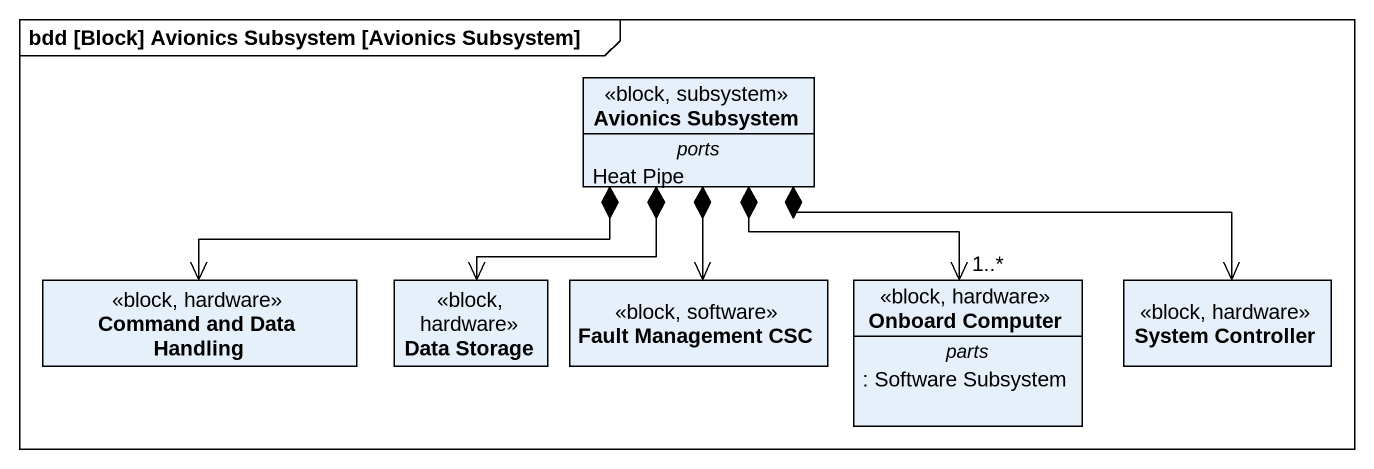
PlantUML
@startuml
mainframe bdd [Block] Avionics Subsystem [Avionics Subsystem]
hide circle
hide empty members
class "Avionics Subsystem" as Avionics_Subsystem <<block, subsystem>> {
  -- ports --
  Heat Pipe
}
class "Command and Data Handling" as Command_and_Data_Handling <<block, hardware>>
class "Data Storage" as Data_Storage <<block, hardware>>
class "Fault Management CSC" as Fault_Management_CSC <<block, software>>
class "Onboard Computer" as Onboard_Computer <<block, hardware>> {
  -- parts --
  : Software Subsystem
}
class "System Controller" as System_Controller <<block, hardware>>
Avionics_Subsystem *-left-> Command_and_Data_Handling
Avionics_Subsystem *--> Data_Storage
Avionics_Subsystem *--> Fault_Management_CSC
Avionics_Subsystem *--> "1..*" Onboard_Computer
Avionics_Subsystem *-right-> System_Controller
@enduml
